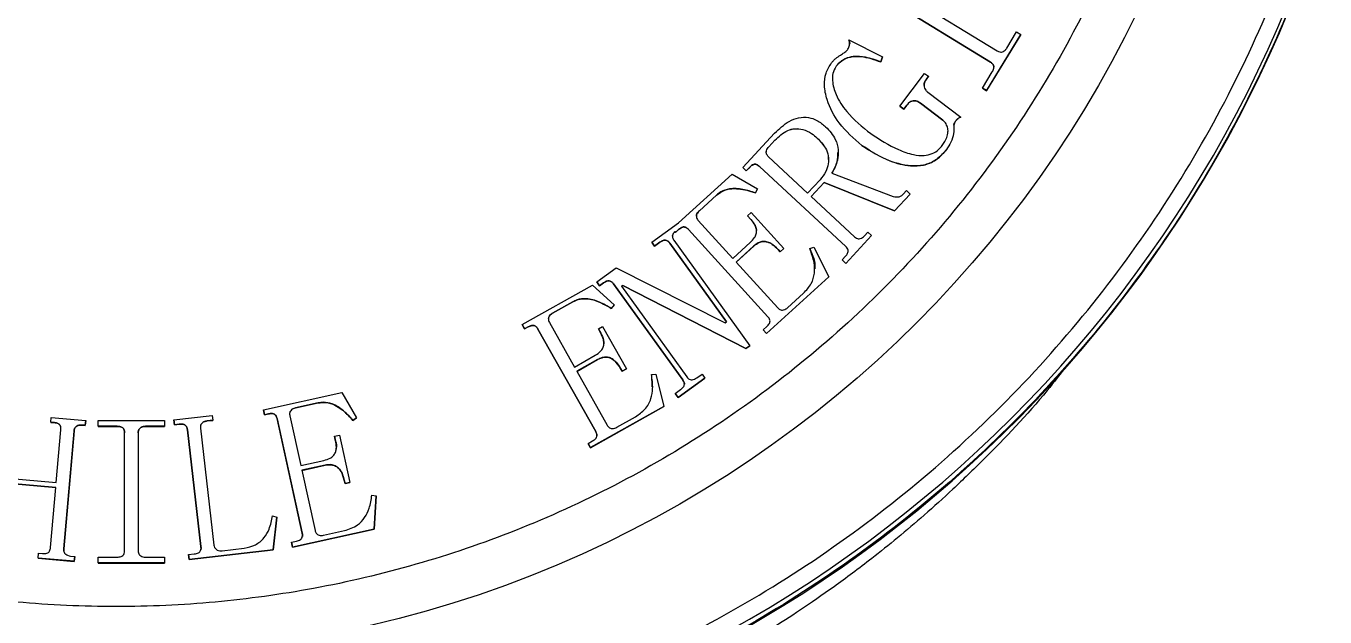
# Model space of a CAD drawing. Header units: millimetres. Extents: x 5659 to 7608, y 3628 to 5007.
# Drawn here: x 7033.7 to 7115.7, y 4699.2 to 4736.5 of the extents above; entities that cross this region are included whole.
import ezdxf

# ---------------------------------------------------------------- set-up
doc = ezdxf.new("R2010")
doc.units = ezdxf.units.MM

msp = doc.modelspace()

# ---------------------------------------------------------------- linework, layer by layer
at = {"color": 7, "linetype": 'Continuous', "lineweight": 25}
for p, q in [((7088.671, 4738.766), (7095.007, 4734.9)), ((7094.574, 4734.191), (7088.238, 4738.057)), ((7088.238, 4738.055), (7094.574, 4734.189)), ((7096.492, 4735.938), (7094.329, 4732.394)), ((7094.329, 4732.391), (7096.492, 4735.936)), ((7095.604, 4735.081), (7096.226, 4736.1)), ((7096.226, 4736.1), (7096.492, 4735.938)), ((7096.492, 4735.938), (7096.492, 4735.936)), ((7085.639, 4735.603), (7087.755, 4734.524)), ((7087.755, 4734.524), (7087.649, 4734.214)), ((7087.649, 4734.212), (7087.755, 4734.522)), ((7087.649, 4734.214), (7087.649, 4734.212)), ((7087.755, 4734.522), (7087.755, 4734.524)), ((7094.574, 4734.191), (7094.574, 4734.189)), ((7084.834, 4733.934), (7084.834, 4733.932)), ((7088.853, 4731.417), (7090.419, 4733.487)), ((7090.419, 4733.487), (7090.667, 4733.299)), ((7090.667, 4733.299), (7090.511, 4733.091)), ((7090.511, 4733.089), (7090.667, 4733.297)), ((7090.667, 4733.299), (7090.667, 4733.297)), ((7094.063, 4732.555), (7094.685, 4733.574)), ((7084.093, 4732.804), (7084.093, 4732.802)), ((7090.511, 4733.091), (7090.511, 4733.089)), ((7094.329, 4732.394), (7094.063, 4732.555)), ((7094.063, 4732.555), (7094.063, 4732.553)), ((7094.063, 4732.553), (7094.329, 4732.391)), ((7094.329, 4732.394), (7094.329, 4732.391)), ((7091.571, 4730.532), (7090.162, 4731.598)), ((7090.162, 4731.598), (7090.162, 4731.596)), ((7090.162, 4731.596), (7091.571, 4730.53)), ((7090.623, 4732.291), (7092.694, 4730.725)), ((7089.101, 4731.228), (7088.853, 4731.417)), ((7088.853, 4731.417), (7088.853, 4731.415)), ((7088.853, 4731.415), (7089.101, 4731.226)), ((7089.29, 4731.476), (7089.101, 4731.228)), ((7089.101, 4731.226), (7089.29, 4731.474)), ((7089.101, 4731.228), (7089.101, 4731.226)), ((7089.29, 4731.476), (7089.29, 4731.474)), ((7091.571, 4730.532), (7091.571, 4730.53)), ((7078.932, 4727.534), (7080.947, 4729.703)), ((7080.573, 4728.846), (7080.963, 4729.264)), ((7080.573, 4728.844), (7080.963, 4729.262)), ((7080.963, 4729.264), (7080.963, 4729.262)), ((7083.64, 4729.399), (7083.64, 4729.396)), ((7092.248, 4729.678), (7092.248, 4729.68)), ((7080.573, 4728.846), (7080.573, 4728.844)), ((7084.958, 4728.48), (7084.958, 4728.483)), ((7079.159, 4727.324), (7078.932, 4727.534)), ((7078.932, 4727.532), (7078.932, 4727.534)), ((7078.932, 4727.532), (7079.159, 4727.322)), ((7079.371, 4727.553), (7079.159, 4727.324)), ((7079.159, 4727.322), (7079.371, 4727.551)), ((7079.371, 4727.553), (7079.371, 4727.551)), ((7085.434, 4722.556), (7079.994, 4727.611)), ((7079.994, 4727.611), (7079.994, 4727.609)), ((7079.994, 4727.609), (7085.434, 4722.554)), ((7083.031, 4725.922), (7080.558, 4728.22)), ((7074.886, 4724.047), (7078.255, 4727.111)), ((7078.255, 4727.111), (7079.871, 4726.187)), ((7079.159, 4727.324), (7079.159, 4727.322)), ((7083.812, 4726.759), (7083.031, 4725.922)), ((7084.567, 4727.191), (7088.441, 4725.715)), ((7077.27, 4725.794), (7076.192, 4724.811)), ((7076.192, 4724.809), (7077.27, 4725.792)), ((7077.27, 4725.794), (7077.27, 4725.792)), ((7079.871, 4726.187), (7079.748, 4725.934)), ((7079.748, 4725.932), (7079.871, 4726.185)), ((7079.748, 4725.934), (7079.748, 4725.932)), ((7079.871, 4726.187), (7079.871, 4726.185)), ((7084.074, 4726.586), (7083.259, 4725.71)), ((7083.26, 4725.709), (7084.074, 4726.584)), ((7088.512, 4724.798), (7084.074, 4726.586)), ((7084.074, 4726.586), (7084.074, 4726.584)), ((7084.074, 4726.584), (7088.512, 4724.796)), ((7089.502, 4725.864), (7088.512, 4724.798)), ((7088.512, 4724.796), (7089.502, 4725.862)), ((7089.061, 4725.85), (7089.273, 4726.078)), ((7089.273, 4726.078), (7089.502, 4725.864)), ((7089.502, 4725.864), (7089.502, 4725.862)), ((7083.259, 4725.71), (7085.998, 4723.165)), ((7076.126, 4724.189), (7078.299, 4721.8)), ((7076.192, 4724.811), (7076.192, 4724.809)), ((7079.237, 4724.484), (7079.468, 4724.694)), ((7079.447, 4724.253), (7079.237, 4724.484)), ((7079.237, 4724.484), (7079.237, 4724.482)), ((7079.237, 4724.482), (7079.447, 4724.251)), ((7079.447, 4724.253), (7079.447, 4724.251)), ((7079.468, 4724.694), (7081.537, 4722.421)), ((7088.512, 4724.798), (7088.512, 4724.796)), ((7073.185, 4722.835), (7074.88, 4724.056)), ((7074.689, 4723.446), (7074.646, 4723.493)), ((7074.646, 4723.491), (7074.646, 4723.493)), ((7074.646, 4723.491), (7074.689, 4723.443)), ((7074.882, 4723.621), (7074.689, 4723.446)), ((7074.689, 4723.443), (7074.882, 4723.619)), ((7074.689, 4723.446), (7074.689, 4723.443)), ((7074.88, 4724.056), (7074.886, 4724.047)), ((7074.882, 4723.621), (7074.882, 4723.619)), ((7080.522, 4718.117), (7075.51, 4723.627)), ((7075.51, 4723.627), (7075.51, 4723.625)), ((7075.51, 4723.625), (7080.522, 4718.115)), ((7086.622, 4723.225), (7086.834, 4723.454)), ((7086.834, 4723.454), (7087.063, 4723.24)), ((7073.368, 4722.581), (7073.185, 4722.835)), ((7073.185, 4722.835), (7073.185, 4722.833)), ((7073.185, 4722.833), (7073.368, 4722.579)), ((7073.707, 4722.824), (7073.368, 4722.581)), ((7073.368, 4722.579), (7073.707, 4722.821)), ((7073.368, 4722.581), (7073.368, 4722.579)), ((7073.707, 4722.824), (7073.707, 4722.821)), ((7077.91, 4717.802), (7074.333, 4722.76)), ((7074.333, 4722.76), (7074.333, 4722.758)), ((7074.333, 4722.758), (7077.909, 4717.801)), ((7074.587, 4722.943), (7079.387, 4716.289)), ((7078.299, 4721.8), (7079.416, 4722.816)), ((7079.626, 4722.585), (7078.509, 4721.569)), ((7078.51, 4721.568), (7079.626, 4722.582)), ((7079.626, 4722.585), (7079.626, 4722.582)), ((7083.159, 4722.419), (7083.421, 4722.517)), ((7083.421, 4722.517), (7084.365, 4720.629)), ((7085.434, 4722.556), (7085.434, 4722.554)), ((7087.063, 4723.24), (7085.438, 4721.489)), ((7085.438, 4721.487), (7087.063, 4723.238)), ((7087.063, 4723.24), (7087.063, 4723.238)), ((7081.306, 4722.211), (7081.166, 4722.365)), ((7081.166, 4722.365), (7081.166, 4722.363)), ((7081.166, 4722.363), (7081.306, 4722.209)), ((7081.537, 4722.421), (7081.306, 4722.211)), ((7081.306, 4722.209), (7081.537, 4722.419)), ((7081.306, 4722.211), (7081.306, 4722.209)), ((7081.537, 4722.421), (7081.537, 4722.419)), ((7085.208, 4721.703), (7085.42, 4721.932)), ((7085.438, 4721.489), (7085.208, 4721.703)), ((7085.208, 4721.703), (7085.208, 4721.701)), ((7085.208, 4721.701), (7085.438, 4721.487)), ((7069.709, 4720.327), (7070.938, 4721.215)), ((7070.938, 4721.215), (7077.825, 4717.742)), ((7078.509, 4721.569), (7081.139, 4718.68)), ((7085.438, 4721.489), (7085.438, 4721.487)), ((7065.007, 4717.618), (7069.443, 4720.118)), ((7069.443, 4720.118), (7070.811, 4718.86)), ((7069.892, 4720.073), (7069.709, 4720.327)), ((7069.709, 4720.327), (7069.709, 4720.325)), ((7069.709, 4720.325), (7069.892, 4720.071)), ((7070.147, 4720.258), (7069.892, 4720.073)), ((7069.892, 4720.071), (7070.147, 4720.256)), ((7069.892, 4720.073), (7069.892, 4720.071)), ((7070.147, 4720.258), (7070.147, 4720.256)), ((7075.144, 4714.132), (7070.773, 4720.192)), ((7070.773, 4720.192), (7070.773, 4720.19)), ((7070.773, 4720.19), (7075.144, 4714.13)), ((7071.356, 4720.098), (7071.272, 4720.038)), ((7071.272, 4720.038), (7075.398, 4714.317)), ((7071.273, 4720.037), (7071.356, 4720.096)), ((7079.133, 4716.106), (7071.356, 4720.098)), ((7071.356, 4720.098), (7071.356, 4720.096)), ((7071.356, 4720.096), (7079.133, 4716.104)), ((7084.365, 4720.629), (7080.435, 4717.052)), ((7080.435, 4717.05), (7084.365, 4720.627)), ((7084.365, 4720.629), (7084.365, 4720.627)), ((7081.767, 4718.686), (7082.768, 4719.599)), ((7068.195, 4719.055), (7066.927, 4718.342)), ((7066.927, 4718.34), (7068.195, 4719.053)), ((7068.195, 4719.055), (7068.195, 4719.053)), ((7070.811, 4718.86), (7070.634, 4718.641)), ((7070.634, 4718.639), (7070.811, 4718.858)), ((7070.634, 4718.641), (7070.634, 4718.639)), ((7070.811, 4718.86), (7070.811, 4718.858)), ((7065.161, 4717.346), (7065.007, 4717.618)), ((7065.007, 4717.618), (7065.007, 4717.616)), ((7065.007, 4717.616), (7065.161, 4717.344)), ((7066.723, 4717.749), (7068.305, 4714.942)), ((7066.927, 4718.342), (7066.927, 4718.34)), ((7077.825, 4717.742), (7077.91, 4717.802)), ((7080.522, 4718.117), (7080.522, 4718.115)), ((7065.388, 4717.473), (7065.161, 4717.346)), ((7065.161, 4717.344), (7065.388, 4717.471)), ((7065.161, 4717.346), (7065.161, 4717.344)), ((7065.388, 4717.473), (7065.388, 4717.471)), ((7069.647, 4710.866), (7065.999, 4717.341)), ((7065.999, 4717.338), (7065.999, 4717.341)), ((7065.999, 4717.338), (7069.647, 4710.864)), ((7069.815, 4717.344), (7070.087, 4717.497)), ((7069.967, 4717.073), (7069.815, 4717.344)), ((7069.815, 4717.344), (7069.815, 4717.342)), ((7069.815, 4717.342), (7069.967, 4717.071)), ((7069.967, 4717.073), (7069.967, 4717.071)), ((7070.087, 4717.497), (7071.591, 4714.825)), ((7080.225, 4717.283), (7080.457, 4717.495)), ((7080.435, 4717.052), (7080.225, 4717.283)), ((7080.225, 4717.283), (7080.225, 4717.281)), ((7080.225, 4717.281), (7080.435, 4717.05)), ((7080.435, 4717.052), (7080.435, 4717.05)), ((7079.387, 4716.289), (7079.133, 4716.106)), ((7079.133, 4716.104), (7079.387, 4716.287)), ((7079.133, 4716.106), (7079.133, 4716.104)), ((7079.387, 4716.289), (7079.387, 4716.287)), ((7068.305, 4714.942), (7069.618, 4715.682)), ((7069.771, 4715.41), (7068.457, 4714.671)), ((7068.458, 4714.669), (7069.771, 4715.408)), ((7069.771, 4715.41), (7069.771, 4715.408)), ((7068.457, 4714.671), (7070.372, 4711.274)), ((7071.319, 4714.673), (7071.217, 4714.854)), ((7071.217, 4714.854), (7071.217, 4714.851)), ((7071.217, 4714.851), (7071.319, 4714.67)), ((7071.591, 4714.825), (7071.319, 4714.673)), ((7071.319, 4714.67), (7071.591, 4714.823)), ((7071.319, 4714.673), (7071.319, 4714.67)), ((7071.591, 4714.825), (7071.591, 4714.823)), ((7073.169, 4714.463), (7073.444, 4714.499)), ((7073.169, 4714.46), (7073.187, 4713.701)), ((7073.444, 4714.499), (7073.943, 4712.453)), ((7076.024, 4714.251), (7076.363, 4714.496)), ((7076.363, 4714.496), (7076.548, 4714.242)), ((7074.668, 4713.275), (7075.007, 4713.519)), ((7076.548, 4714.242), (7074.853, 4713.02)), ((7074.853, 4713.018), (7076.548, 4714.24)), ((7075.144, 4714.132), (7075.144, 4714.13)), ((7076.548, 4714.242), (7076.548, 4714.24)), ((7048.66, 4712.234), (7053.617, 4713.324)), ((7052.116, 4712.675), (7050.7, 4712.363)), ((7050.7, 4712.361), (7052.116, 4712.673)), ((7052.116, 4712.675), (7052.116, 4712.673)), ((7053.617, 4713.324), (7054.549, 4711.725)), ((7074.853, 4713.02), (7074.668, 4713.275)), ((7074.668, 4713.275), (7074.668, 4713.272)), ((7074.668, 4713.272), (7074.853, 4713.018)), ((7074.853, 4713.02), (7074.853, 4713.018)), ((7043.01, 4711.605), (7045.431, 4711.885)), ((7045.431, 4711.885), (7045.468, 4711.577)), ((7048.727, 4711.929), (7048.66, 4712.234)), ((7048.66, 4712.234), (7048.66, 4712.231)), ((7048.66, 4712.231), (7048.727, 4711.927)), ((7048.98, 4711.985), (7048.727, 4711.929)), ((7048.727, 4711.927), (7048.98, 4711.983)), ((7048.727, 4711.929), (7048.727, 4711.927)), ((7048.98, 4711.985), (7048.98, 4711.983)), ((7050.334, 4711.858), (7051.024, 4708.724)), ((7050.7, 4712.363), (7050.7, 4712.361)), ((7073.943, 4712.453), (7069.326, 4709.851)), ((7069.326, 4709.849), (7073.943, 4712.451)), ((7073.943, 4712.453), (7073.943, 4712.451)), ((7035.234, 4711.45), (7035.261, 4711.762)), ((7035.442, 4711.433), (7035.234, 4711.45)), ((7035.234, 4711.45), (7035.234, 4711.448)), ((7035.234, 4711.448), (7035.442, 4711.431)), ((7035.261, 4711.762), (7037.446, 4711.572)), ((7035.442, 4711.433), (7035.442, 4711.431)), ((7037.419, 4711.26), (7037.211, 4711.277)), ((7037.211, 4711.277), (7037.211, 4711.275)), ((7037.211, 4711.275), (7037.419, 4711.258)), ((7037.446, 4711.572), (7037.419, 4711.26)), ((7037.419, 4711.258), (7037.446, 4711.57)), ((7037.419, 4711.258), (7037.419, 4711.26)), ((7037.446, 4711.572), (7037.446, 4711.57)), ((7038.229, 4711.197), (7038.229, 4711.567)), ((7038.229, 4711.567), (7042.421, 4711.567)), ((7039.425, 4711.197), (7038.229, 4711.197)), ((7038.229, 4711.197), (7038.229, 4711.195)), ((7038.229, 4711.195), (7039.425, 4711.195)), ((7039.425, 4711.197), (7039.425, 4711.195)), ((7042.421, 4711.197), (7041.225, 4711.197)), ((7041.225, 4711.197), (7041.225, 4711.195)), ((7041.225, 4711.195), (7042.421, 4711.195)), ((7042.421, 4711.567), (7042.421, 4711.197)), ((7042.421, 4711.197), (7042.421, 4711.195)), ((7043.046, 4711.297), (7043.01, 4711.605)), ((7043.01, 4711.605), (7043.01, 4711.603)), ((7043.01, 4711.603), (7043.046, 4711.295)), ((7043.354, 4711.332), (7043.046, 4711.297)), ((7043.046, 4711.295), (7043.354, 4711.33)), ((7043.046, 4711.297), (7043.046, 4711.295)), ((7043.354, 4711.332), (7043.354, 4711.33)), ((7044.691, 4711.07), (7045.543, 4703.702)), ((7045.468, 4711.577), (7045.107, 4711.536)), ((7045.107, 4711.534), (7045.468, 4711.574)), ((7045.107, 4711.534), (7045.107, 4711.536)), ((7045.468, 4711.577), (7045.468, 4711.574)), ((7051.114, 4704.451), (7049.525, 4711.681)), ((7049.525, 4711.679), (7049.525, 4711.681)), ((7049.525, 4711.679), (7051.114, 4704.449)), ((7054.549, 4711.725), (7054.32, 4711.569)), ((7054.32, 4711.567), (7054.549, 4711.723)), ((7054.32, 4711.569), (7054.32, 4711.567)), ((7054.549, 4711.725), (7054.549, 4711.723)), ((7070.984, 4711.143), (7072.161, 4711.806)), ((7035.583, 4707.646), (7035.874, 4710.975)), ((7036.706, 4710.903), (7036.057, 4703.466)), ((7036.057, 4703.463), (7036.706, 4710.901)), ((7036.706, 4710.903), (7036.706, 4710.901)), ((7039.894, 4703.353), (7039.894, 4710.781)), ((7040.757, 4710.781), (7040.757, 4703.353)), ((7044.718, 4703.605), (7043.867, 4710.974)), ((7043.867, 4710.974), (7043.867, 4710.971)), ((7043.867, 4710.971), (7044.718, 4703.603)), ((7053.162, 4710.571), (7053.464, 4710.639)), ((7053.227, 4710.269), (7053.162, 4710.571)), ((7053.162, 4710.571), (7053.162, 4710.569)), ((7053.162, 4710.569), (7053.227, 4710.267)), ((7053.227, 4710.269), (7053.227, 4710.267)), ((7053.464, 4710.639), (7054.119, 4707.657)), ((7069.173, 4710.122), (7069.445, 4710.275)), ((7069.647, 4710.866), (7069.647, 4710.864)), ((7069.326, 4709.851), (7069.173, 4710.122)), ((7069.173, 4710.122), (7069.173, 4710.12)), ((7069.173, 4710.12), (7069.326, 4709.849)), ((7069.326, 4709.851), (7069.326, 4709.849)), ((7051.024, 4708.724), (7052.49, 4709.047)), ((7052.555, 4708.743), (7051.089, 4708.419)), ((7051.09, 4708.417), (7052.555, 4708.741)), ((7052.555, 4708.743), (7052.555, 4708.741)), ((7032.514, 4707.916), (7035.583, 4707.646)), ((7051.089, 4708.419), (7051.923, 4704.628)), ((7053.817, 4707.589), (7053.773, 4707.791)), ((7053.773, 4707.791), (7053.773, 4707.789)), ((7053.773, 4707.789), (7053.817, 4707.587)), ((7035.556, 4707.334), (7032.487, 4707.603)), ((7032.487, 4707.601), (7035.556, 4707.332)), ((7035.225, 4703.537), (7035.556, 4707.334)), ((7054.119, 4707.657), (7053.817, 4707.589)), ((7053.817, 4707.587), (7054.119, 4707.654)), ((7053.817, 4707.589), (7053.817, 4707.587)), ((7054.119, 4707.657), (7054.119, 4707.654)), ((7055.516, 4706.849), (7055.791, 4706.805)), ((7055.791, 4706.805), (7055.668, 4704.709)), ((7055.668, 4704.707), (7055.791, 4706.803)), ((7055.791, 4706.805), (7055.791, 4706.803)), ((7049.247, 4705.539), (7049.517, 4705.464)), ((7049.517, 4705.464), (7049.286, 4703.403)), ((7049.286, 4703.401), (7049.517, 4705.462)), ((7049.517, 4705.464), (7049.517, 4705.462)), ((7055.668, 4704.709), (7050.511, 4703.575)), ((7050.511, 4703.572), (7055.668, 4704.707)), ((7051.114, 4704.451), (7051.114, 4704.449)), ((7052.467, 4704.324), (7053.78, 4704.613)), ((7055.668, 4704.709), (7055.668, 4704.707)), ((7050.444, 4703.879), (7050.746, 4703.946)), ((7050.511, 4703.575), (7050.444, 4703.879)), ((7050.444, 4703.879), (7050.444, 4703.877)), ((7050.444, 4703.877), (7050.511, 4703.572)), ((7034.431, 4702.872), (7034.46, 4703.184)), ((7036.719, 4702.672), (7034.431, 4702.872)), ((7034.431, 4702.872), (7034.431, 4702.87)), ((7034.431, 4702.87), (7036.719, 4702.67)), ((7034.46, 4703.184), (7034.72, 4703.163)), ((7036.057, 4703.466), (7036.057, 4703.463)), ((7036.488, 4703.007), (7036.748, 4702.984)), ((7036.748, 4702.984), (7036.719, 4702.672)), ((7036.719, 4702.67), (7036.748, 4702.982)), ((7036.748, 4702.984), (7036.748, 4702.982)), ((7038.229, 4702.567), (7038.229, 4702.937)), ((7038.229, 4702.937), (7039.425, 4702.937)), ((7041.225, 4702.937), (7042.421, 4702.937)), ((7042.421, 4702.937), (7042.421, 4702.567)), ((7043.942, 4703.099), (7044.302, 4703.139)), ((7043.979, 4702.788), (7043.942, 4703.099)), ((7043.942, 4703.099), (7043.942, 4703.096)), ((7043.942, 4703.096), (7043.979, 4702.786)), ((7049.286, 4703.403), (7043.979, 4702.788)), ((7043.979, 4702.786), (7049.286, 4703.401)), ((7044.718, 4703.605), (7044.718, 4703.603)), ((7046.055, 4703.343), (7047.446, 4703.503)), ((7049.286, 4703.403), (7049.286, 4703.401)), ((7050.511, 4703.575), (7050.511, 4703.572)), ((7036.719, 4702.672), (7036.719, 4702.67)), ((7042.421, 4702.567), (7038.229, 4702.567)), ((7038.229, 4702.567), (7038.229, 4702.565)), ((7038.229, 4702.565), (7042.421, 4702.565)), ((7042.421, 4702.567), (7042.421, 4702.565)), ((7043.979, 4702.788), (7043.979, 4702.786))]:
    msp.add_line(p, q, dxfattribs=at)
msp.add_circle((7039.366, 4768.309), 71.5, dxfattribs=at)
for centre, start, end in [((7039.366, 4768.307), 280.30604, 349.69383), ((7039.444, 4767.935), 281.36448, 349.47139)]:
    msp.add_arc(centre, 80, start, end, dxfattribs=at)
for points, knots in [([(7107.866, 4768.316), (7107.811, 4766.227), (7107.701, 4762.048), (7106.792, 4755.71), (7105.306, 4749.357), (7103.132, 4742.992), (7100.301, 4736.768), (7096.787, 4730.746), (7092.633, 4725.054), (7087.889, 4719.792), (7082.628, 4715.049), (7076.936, 4710.895), (7070.914, 4707.381), (7064.69, 4704.55), (7058.325, 4702.378), (7051.972, 4700.883), (7045.633, 4700.006), (7039.366, 4699.721), (7033.099, 4700.006), (7026.76, 4700.883), (7020.408, 4702.378), (7014.042, 4704.55), (7007.819, 4707.381), (7001.796, 4710.895), (6996.104, 4715.049), (6990.843, 4719.792), (6986.099, 4725.054), (6981.945, 4730.746), (6978.431, 4736.768), (6975.601, 4742.991), (6973.427, 4749.357), (6971.941, 4755.709), (6971.031, 4762.048), (6970.921, 4766.226), (6970.866, 4768.316)], [0, 0, 0, 0, 0.029124, 0.058248, 0.08912, 0.119994, 0.151902, 0.184313, 0.217069, 0.25, 0.282931, 0.315687, 0.348098, 0.380006, 0.410878, 0.441752, 0.470875, 0.5, 0.529123, 0.558248, 0.58912, 0.619994, 0.651902, 0.684313, 0.717069, 0.75, 0.782931, 0.815687, 0.848098, 0.880006, 0.910878, 0.941752, 0.970875, 1, 1, 1, 1]), ([(7053.5, 4690.584), (7055.996, 4691.11), (7061.033, 4692.173), (7068.41, 4694.711), (7075.652, 4697.981), (7082.631, 4702.043), (7089.234, 4706.855), (7095.328, 4712.347), (7100.82, 4718.441), (7105.632, 4725.044), (7109.695, 4732.023), (7112.964, 4739.265), (7115.503, 4746.642), (7116.565, 4751.68), (7117.092, 4754.176)], [0, 0, 0, 0, 0.079959, 0.161371, 0.244142, 0.328893, 0.414217, 0.5, 0.585778, 0.671102, 0.755858, 0.838624, 0.920039, 1, 1, 1, 1]), ([(7085.108, 4734.639), (7085.146, 4734.664), (7085.222, 4734.713), (7085.373, 4734.813), (7085.475, 4734.902), (7085.543, 4734.961)], [0, 0, 0, 0, 0.251606, 0.503238, 1, 1, 1, 1]), ([(7085.543, 4734.961), (7085.589, 4735.041), (7085.678, 4735.197), (7085.689, 4735.431), (7085.652, 4735.559), (7085.639, 4735.603)], [0, 0, 0, 0, 0.406204, 0.795736, 1, 1, 1, 1]), ([(7085.639, 4735.601), (7085.67, 4735.51), (7085.701, 4735.419), (7085.678, 4735.331), (7085.678, 4735.331)], [0, 0, 0, 0, 0.998825, 1, 1, 1, 1]), ([(7095.007, 4734.9), (7095.058, 4734.873), (7095.143, 4734.827), (7095.282, 4734.826), (7095.397, 4734.865), (7095.512, 4734.949), (7095.57, 4735.032), (7095.604, 4735.081)], [0, 0, 0, 0, 0.239524, 0.40579, 0.571729, 0.750468, 1, 1, 1, 1]), ([(7086.454, 4728.934), (7085.943, 4729.377), (7085.01, 4730.186), (7084.285, 4731.577), (7084.052, 4732.673), (7084.14, 4733.504), (7084.41, 4733.939), (7084.543, 4734.154)], [0, 0, 0, 0, 0.329821, 0.602198, 0.751389, 0.876805, 1, 1, 1, 1]), ([(7084.543, 4734.154), (7084.583, 4734.202), (7084.663, 4734.299), (7084.849, 4734.467), (7085.004, 4734.57), (7085.108, 4734.639)], [0, 0, 0, 0, 0.2508442, 0.5020675, 1, 1, 1, 1]), ([(7087.649, 4734.214), (7087.334, 4734.325), (7086.774, 4734.523), (7085.995, 4734.593), (7085.395, 4734.437), (7085.038, 4734.186), (7084.881, 4733.992), (7084.834, 4733.934)], [0, 0, 0, 0, 0.327037, 0.582977, 0.754619, 0.926745, 1, 1, 1, 1]), ([(7084.834, 4733.932), (7084.947, 4734.059), (7085.19, 4734.332), (7085.75, 4734.56), (7086.612, 4734.571), (7087.235, 4734.355), (7087.649, 4734.212)], [0, 0, 0, 0, 0.165221, 0.356832, 0.573119, 1, 1, 1, 1]), ([(7094.685, 4733.574), (7094.729, 4733.652), (7094.79, 4733.762), (7094.797, 4733.924), (7094.755, 4734.024), (7094.683, 4734.119), (7094.613, 4734.165), (7094.574, 4734.191)], [0, 0, 0, 0, 0.364982, 0.510318, 0.655638, 0.805835, 1, 1, 1, 1]), ([(7094.574, 4734.189), (7094.622, 4734.156), (7094.703, 4734.102), (7094.769, 4733.992), (7094.796, 4733.917), (7094.792, 4733.878), (7094.791, 4733.871)], [0, 0, 0, 0, 0.43021, 0.71358, 0.945624, 1, 1, 1, 1]), ([(7084.834, 4733.934), (7084.751, 4733.784), (7084.594, 4733.503), (7084.585, 4732.868), (7084.817, 4732.015), (7085.61, 4730.813), (7086.48, 4730.113), (7087.019, 4729.679)], [0, 0, 0, 0, 0.097711, 0.183041, 0.35825, 0.602223, 1, 1, 1, 1]), ([(7090.511, 4733.091), (7090.469, 4733.027), (7090.397, 4732.915), (7090.371, 4732.723), (7090.402, 4732.558), (7090.489, 4732.406), (7090.576, 4732.331), (7090.623, 4732.291)], [0, 0, 0, 0, 0.249315, 0.435814, 0.622797, 0.797036, 1, 1, 1, 1]), ([(7090.387, 4732.709), (7090.385, 4732.729), (7090.375, 4732.804), (7090.414, 4732.941), (7090.478, 4733.038), (7090.511, 4733.089)], [0, 0, 0, 0, 0.151132, 0.552434, 1, 1, 1, 1]), ([(7090.162, 4731.598), (7090.09, 4731.647), (7089.973, 4731.728), (7089.776, 4731.77), (7089.615, 4731.746), (7089.439, 4731.654), (7089.348, 4731.546), (7089.29, 4731.476)], [0, 0, 0, 0, 0.257237, 0.420431, 0.584481, 0.733875, 1, 1, 1, 1]), ([(7089.29, 4731.474), (7089.344, 4731.54), (7089.435, 4731.648), (7089.61, 4731.743), (7089.773, 4731.767), (7089.969, 4731.728), (7090.087, 4731.647), (7090.162, 4731.596)], [0, 0, 0, 0, 0.251206, 0.415599, 0.580778, 0.730319, 1, 1, 1, 1]), ([(7080.947, 4729.703), (7081.235, 4729.98), (7081.677, 4730.405), (7082.452, 4730.712), (7083.073, 4730.736), (7083.674, 4730.524), (7083.991, 4730.26), (7084.166, 4730.115)], [0, 0, 0, 0, 0.321782, 0.493409, 0.666308, 0.816214, 1, 1, 1, 1]), ([(7092.694, 4730.725), (7092.665, 4730.71), (7092.609, 4730.68), (7092.503, 4730.622), (7092.436, 4730.553), (7092.396, 4730.504), (7092.391, 4730.498)], [0, 0, 0, 0, 0.25202, 0.504232, 0.940351, 1, 1, 1, 1]), ([(7092.391, 4730.496), (7092.412, 4730.521), (7092.467, 4730.589), (7092.574, 4730.662), (7092.658, 4730.705), (7092.694, 4730.723)], [0, 0, 0, 0, 0.252155, 0.688227, 1, 1, 1, 1]), ([(7080.963, 4729.264), (7081.213, 4729.501), (7081.582, 4729.852), (7082.24, 4730.021), (7082.771, 4729.96), (7083.25, 4729.733), (7083.522, 4729.5), (7083.64, 4729.399)], [0, 0, 0, 0, 0.331594, 0.48998, 0.648562, 0.847889, 1, 1, 1, 1]), ([(7080.963, 4729.262), (7081.213, 4729.499), (7081.582, 4729.85), (7082.24, 4730.018), (7082.771, 4729.958), (7083.25, 4729.731), (7083.522, 4729.497), (7083.64, 4729.396)], [0, 0, 0, 0, 0.331594, 0.48998, 0.648562, 0.847889, 1, 1, 1, 1]), ([(7084.166, 4730.115), (7084.401, 4729.864), (7084.791, 4729.447), (7084.985, 4728.669), (7084.947, 4727.916), (7084.705, 4727.454), (7084.567, 4727.191)], [0, 0, 0, 0, 0.313505, 0.520952, 0.727154, 1, 1, 1, 1]), ([(7091.532, 4728.934), (7091.642, 4729.096), (7091.819, 4729.358), (7091.91, 4729.768), (7091.878, 4730.089), (7091.75, 4730.345), (7091.626, 4730.475), (7091.571, 4730.532)], [0, 0, 0, 0, 0.329126, 0.528564, 0.696809, 0.865433, 1, 1, 1, 1]), ([(7092.264, 4730.072), (7092.265, 4729.945), (7092.266, 4729.624), (7092.108, 4729.134), (7091.895, 4728.823), (7091.792, 4728.674)], [0, 0, 0, 0, 0.251694, 0.638954, 1, 1, 1, 1]), ([(7092.391, 4730.498), (7092.358, 4730.45), (7092.299, 4730.365), (7092.249, 4730.216), (7092.259, 4730.121), (7092.264, 4730.072)], [0, 0, 0, 0, 0.379574, 0.681533, 1, 1, 1, 1]), ([(7092.266, 4730.208), (7092.265, 4730.223), (7092.263, 4730.301), (7092.324, 4730.397), (7092.375, 4730.472), (7092.391, 4730.496)], [0, 0, 0, 0, 0.136759, 0.726608, 1, 1, 1, 1]), ([(7083.64, 4729.399), (7083.831, 4729.2), (7084.142, 4728.877), (7084.365, 4728.286), (7084.353, 4727.766), (7084.188, 4727.227), (7083.947, 4726.927), (7083.812, 4726.759)], [0, 0, 0, 0, 0.272894, 0.445011, 0.618101, 0.78577, 1, 1, 1, 1]), ([(7083.64, 4729.396), (7083.827, 4729.198), (7084.132, 4728.875), (7084.348, 4728.375), (7084.335, 4728.125), (7084.33, 4728.047)], [0, 0, 0, 0, 0.522164, 0.851498, 1, 1, 1, 1]), ([(7087.019, 4729.679), (7087.584, 4729.312), (7088.429, 4728.763), (7089.599, 4728.354), (7090.335, 4728.261), (7090.902, 4728.389), (7091.287, 4728.638), (7091.464, 4728.852), (7091.532, 4728.934)], [0, 0, 0, 0, 0.399545, 0.597137, 0.733747, 0.835099, 0.936852, 1, 1, 1, 1]), ([(7080.558, 4728.22), (7080.513, 4728.268), (7080.443, 4728.344), (7080.41, 4728.482), (7080.427, 4728.615), (7080.482, 4728.741), (7080.547, 4728.816), (7080.573, 4728.846)], [0, 0, 0, 0, 0.273037, 0.428356, 0.583344, 0.832242, 1, 1, 1, 1]), ([(7080.42, 4728.506), (7080.421, 4728.534), (7080.427, 4728.621), (7080.483, 4728.739), (7080.548, 4728.814), (7080.573, 4728.844)], [0, 0, 0, 0, 0.219969, 0.685936, 1, 1, 1, 1]), ([(7084.567, 4727.189), (7084.698, 4727.419), (7084.929, 4727.823), (7084.933, 4728.284), (7084.935, 4728.482)], [0, 0, 0, 0, 0.571609, 1, 1, 1, 1]), ([(7091.792, 4728.674), (7091.565, 4728.42), (7091.165, 4727.974), (7090.355, 4727.65), (7089.282, 4727.615), (7087.905, 4727.995), (7086.946, 4728.615), (7086.454, 4728.934)], [0, 0, 0, 0, 0.169563, 0.297883, 0.425995, 0.705761, 1, 1, 1, 1]), ([(7086.454, 4728.931), (7087.025, 4728.569), (7087.977, 4727.964), (7089.352, 4727.621), (7090.368, 4727.64), (7091.13, 4727.972), (7091.562, 4728.385), (7091.756, 4728.627), (7091.792, 4728.671)], [0, 0, 0, 0, 0.338672, 0.564061, 0.703233, 0.843334, 0.971256, 1, 1, 1, 1]), ([(7079.994, 4727.611), (7079.936, 4727.657), (7079.852, 4727.725), (7079.711, 4727.752), (7079.597, 4727.733), (7079.481, 4727.663), (7079.41, 4727.592), (7079.371, 4727.553)], [0, 0, 0, 0, 0.300741, 0.442976, 0.585498, 0.770192, 1, 1, 1, 1]), ([(7079.371, 4727.551), (7079.424, 4727.603), (7079.502, 4727.681), (7079.636, 4727.742), (7079.745, 4727.748), (7079.862, 4727.711), (7079.941, 4727.656), (7079.987, 4727.615), (7079.994, 4727.609)], [0, 0, 0, 0, 0.305437, 0.45492, 0.605394, 0.744594, 0.96103, 1, 1, 1, 1]), ([(7079.748, 4725.934), (7079.482, 4726.02), (7078.947, 4726.191), (7078.179, 4726.242), (7077.6, 4726.06), (7077.359, 4725.865), (7077.27, 4725.794)], [0, 0, 0, 0, 0.321306, 0.64529, 0.869658, 1, 1, 1, 1]), ([(7077.27, 4725.792), (7077.443, 4725.916), (7077.779, 4726.158), (7078.56, 4726.247), (7079.212, 4726.114), (7079.648, 4725.966), (7079.748, 4725.932)], [0, 0, 0, 0, 0.241053, 0.469408, 0.878608, 1, 1, 1, 1]), ([(7088.441, 4725.715), (7088.501, 4725.701), (7088.623, 4725.671), (7088.81, 4725.682), (7088.96, 4725.753), (7089.032, 4725.822), (7089.061, 4725.85)], [0, 0, 0, 0, 0.2772639, 0.5575672, 0.817889, 1, 1, 1, 1]), ([(7076.192, 4724.811), (7076.134, 4724.749), (7076.049, 4724.657), (7076.002, 4724.497), (7076.012, 4724.37), (7076.061, 4724.266), (7076.108, 4724.211), (7076.126, 4724.189)], [0, 0, 0, 0, 0.3537275, 0.5222219, 0.6919708, 0.881159, 1, 1, 1, 1]), ([(7076.012, 4724.47), (7076.013, 4724.495), (7076.016, 4724.569), (7076.078, 4724.691), (7076.152, 4724.768), (7076.192, 4724.809)], [0, 0, 0, 0, 0.1849681, 0.5659656, 1, 1, 1, 1]), ([(7079.416, 4722.816), (7079.51, 4722.91), (7079.664, 4723.065), (7079.795, 4723.345), (7079.809, 4723.622), (7079.702, 4723.946), (7079.542, 4724.138), (7079.447, 4724.253)], [0, 0, 0, 0, 0.23981, 0.394148, 0.549699, 0.732406, 1, 1, 1, 1]), ([(7079.447, 4724.251), (7079.545, 4724.13), (7079.698, 4723.94), (7079.799, 4723.67), (7079.792, 4723.547), (7079.79, 4723.513)], [0, 0, 0, 0, 0.557801, 0.879214, 1, 1, 1, 1]), ([(7074.646, 4723.493), (7074.611, 4723.454), (7074.546, 4723.381), (7074.496, 4723.252), (7074.498, 4723.13), (7074.532, 4723.027), (7074.57, 4722.969), (7074.587, 4722.943)], [0, 0, 0, 0, 0.256868, 0.47724, 0.662008, 0.845558, 1, 1, 1, 1]), ([(7074.502, 4723.197), (7074.501, 4723.207), (7074.497, 4723.254), (7074.537, 4723.351), (7074.591, 4723.439), (7074.638, 4723.483), (7074.646, 4723.491)], [0, 0, 0, 0, 0.085598, 0.422547, 0.898222, 1, 1, 1, 1]), ([(7075.51, 4723.627), (7075.465, 4723.67), (7075.396, 4723.738), (7075.276, 4723.785), (7075.172, 4723.793), (7075.031, 4723.745), (7074.942, 4723.671), (7074.882, 4723.621)], [0, 0, 0, 0, 0.2536824, 0.4001164, 0.52343, 0.6771969, 1, 1, 1, 1]), ([(7074.882, 4723.619), (7074.947, 4723.673), (7075.041, 4723.751), (7075.195, 4723.794), (7075.31, 4723.774), (7075.419, 4723.716), (7075.479, 4723.655), (7075.51, 4723.625)], [0, 0, 0, 0, 0.349488, 0.497197, 0.646363, 0.820612, 1, 1, 1, 1]), ([(7074.333, 4722.76), (7074.296, 4722.806), (7074.236, 4722.882), (7074.116, 4722.946), (7074.006, 4722.963), (7073.862, 4722.927), (7073.771, 4722.866), (7073.707, 4722.824)], [0, 0, 0, 0, 0.239941, 0.39539, 0.551967, 0.684504, 1, 1, 1, 1]), ([(7073.707, 4722.821), (7073.786, 4722.875), (7073.895, 4722.949), (7074.063, 4722.958), (7074.166, 4722.921), (7074.259, 4722.853), (7074.307, 4722.791), (7074.333, 4722.758)], [0, 0, 0, 0, 0.384112, 0.530799, 0.677235, 0.828461, 1, 1, 1, 1]), ([(7081.166, 4722.365), (7081.022, 4722.507), (7080.808, 4722.717), (7080.439, 4722.87), (7080.156, 4722.884), (7079.871, 4722.784), (7079.716, 4722.658), (7079.626, 4722.585)], [0, 0, 0, 0, 0.337772, 0.500301, 0.664443, 0.804956, 1, 1, 1, 1]), ([(7079.626, 4722.582), (7079.735, 4722.67), (7079.911, 4722.81), (7080.217, 4722.886), (7080.51, 4722.849), (7080.848, 4722.682), (7081.049, 4722.48), (7081.166, 4722.363)], [0, 0, 0, 0, 0.232663, 0.375993, 0.519641, 0.722596, 1, 1, 1, 1]), ([(7085.42, 4721.932), (7085.472, 4721.992), (7085.547, 4722.08), (7085.596, 4722.226), (7085.585, 4722.34), (7085.532, 4722.457), (7085.468, 4722.521), (7085.434, 4722.556)], [0, 0, 0, 0, 0.327317, 0.476421, 0.626546, 0.796314, 1, 1, 1, 1]), ([(7085.998, 4723.165), (7086.036, 4723.133), (7086.105, 4723.077), (7086.229, 4723.038), (7086.362, 4723.05), (7086.502, 4723.111), (7086.582, 4723.187), (7086.622, 4723.225)], [0, 0, 0, 0, 0.208612, 0.37176, 0.536244, 0.765787, 1, 1, 1, 1]), ([(7082.768, 4719.599), (7082.95, 4719.794), (7083.285, 4720.155), (7083.495, 4720.855), (7083.467, 4721.624), (7083.273, 4722.127), (7083.159, 4722.419)], [0, 0, 0, 0, 0.257565, 0.476476, 0.695173, 1, 1, 1, 1]), ([(7083.159, 4722.417), (7083.35, 4722), (7083.541, 4721.582), (7083.475, 4721.152), (7083.475, 4721.151)], [0, 0, 0, 0, 0.996259, 1, 1, 1, 1]), ([(7070.773, 4720.192), (7070.736, 4720.238), (7070.676, 4720.314), (7070.561, 4720.376), (7070.459, 4720.395), (7070.325, 4720.368), (7070.224, 4720.311), (7070.157, 4720.265), (7070.147, 4720.258)], [0, 0, 0, 0, 0.239791, 0.395723, 0.528329, 0.660993, 0.950414, 1, 1, 1, 1]), ([(7070.147, 4720.256), (7070.226, 4720.308), (7070.335, 4720.38), (7070.503, 4720.39), (7070.605, 4720.353), (7070.699, 4720.286), (7070.747, 4720.223), (7070.773, 4720.19)], [0, 0, 0, 0, 0.383435, 0.529408, 0.675081, 0.826383, 1, 1, 1, 1]), ([(7068.195, 4719.053), (7068.349, 4719.123), (7068.691, 4719.277), (7069.39, 4719.246), (7070.049, 4718.992), (7070.473, 4718.736), (7070.634, 4718.639)], [0, 0, 0, 0, 0.193694, 0.42798, 0.782605, 1, 1, 1, 1]), ([(7070.634, 4718.641), (7070.388, 4718.786), (7069.894, 4719.078), (7069.145, 4719.294), (7068.55, 4719.231), (7068.287, 4719.101), (7068.195, 4719.055)], [0, 0, 0, 0, 0.329191, 0.661633, 0.881808, 1, 1, 1, 1]), ([(7081.139, 4718.68), (7081.181, 4718.639), (7081.251, 4718.57), (7081.385, 4718.531), (7081.522, 4718.538), (7081.654, 4718.593), (7081.733, 4718.658), (7081.767, 4718.686)], [0, 0, 0, 0, 0.244529, 0.408946, 0.573274, 0.814793, 1, 1, 1, 1]), ([(7066.927, 4718.342), (7066.867, 4718.303), (7066.769, 4718.238), (7066.685, 4718.106), (7066.653, 4717.989), (7066.666, 4717.866), (7066.703, 4717.79), (7066.723, 4717.749)], [0, 0, 0, 0, 0.300073, 0.489629, 0.647488, 0.805846, 1, 1, 1, 1]), ([(7066.664, 4718.001), (7066.664, 4718.007), (7066.664, 4718.051), (7066.703, 4718.133), (7066.785, 4718.249), (7066.875, 4718.306), (7066.927, 4718.34)], [0, 0, 0, 0, 0.045694, 0.295772, 0.583927, 1, 1, 1, 1]), ([(7080.457, 4717.495), (7080.519, 4717.556), (7080.608, 4717.644), (7080.661, 4717.799), (7080.65, 4717.916), (7080.601, 4718.025), (7080.548, 4718.087), (7080.522, 4718.117)], [0, 0, 0, 0, 0.358471, 0.509487, 0.66217, 0.836846, 1, 1, 1, 1]), ([(7065.999, 4717.341), (7065.968, 4717.39), (7065.918, 4717.471), (7065.808, 4717.546), (7065.698, 4717.578), (7065.55, 4717.556), (7065.452, 4717.506), (7065.388, 4717.473)], [0, 0, 0, 0, 0.23968, 0.390629, 0.542071, 0.705503, 1, 1, 1, 1]), ([(7065.388, 4717.471), (7065.471, 4717.513), (7065.585, 4717.572), (7065.749, 4717.567), (7065.847, 4717.522), (7065.934, 4717.444), (7065.976, 4717.375), (7065.999, 4717.338)], [0, 0, 0, 0, 0.377128, 0.521882, 0.666695, 0.8193, 1, 1, 1, 1]), ([(7069.618, 4715.682), (7069.737, 4715.757), (7069.927, 4715.878), (7070.112, 4716.132), (7070.18, 4716.394), (7070.14, 4716.725), (7070.032, 4716.943), (7069.967, 4717.073)], [0, 0, 0, 0, 0.253965, 0.40631, 0.559769, 0.73662, 1, 1, 1, 1]), ([(7069.967, 4717.071), (7070.04, 4716.932), (7070.148, 4716.723), (7070.156, 4716.491), (7070.159, 4716.414)], [0, 0, 0, 0, 0.668385, 1, 1, 1, 1]), ([(7071.217, 4714.854), (7071.095, 4715.042), (7070.922, 4715.31), (7070.584, 4715.522), (7070.321, 4715.585), (7070.041, 4715.546), (7069.863, 4715.457), (7069.771, 4715.41)], [0, 0, 0, 0, 0.375008, 0.532176, 0.663237, 0.825783, 1, 1, 1, 1]), ([(7069.771, 4715.408), (7069.897, 4715.469), (7070.099, 4715.566), (7070.413, 4715.574), (7070.69, 4715.469), (7070.982, 4715.231), (7071.133, 4714.988), (7071.217, 4714.851)], [0, 0, 0, 0, 0.234667, 0.375798, 0.517605, 0.729416, 1, 1, 1, 1]), ([(7072.161, 4711.806), (7072.374, 4711.949), (7072.802, 4712.237), (7073.163, 4712.9), (7073.284, 4713.665), (7073.211, 4714.172), (7073.169, 4714.463)], [0, 0, 0, 0, 0.248815, 0.500063, 0.713643, 1, 1, 1, 1]), ([(7075.398, 4714.317), (7075.431, 4714.277), (7075.49, 4714.206), (7075.61, 4714.144), (7075.742, 4714.13), (7075.887, 4714.166), (7075.976, 4714.222), (7076.024, 4714.251)], [0, 0, 0, 0, 0.215896, 0.385328, 0.555954, 0.7641, 1, 1, 1, 1]), ([(7099.423, 4715.067), (7099.007, 4714.527), (7097.364, 4712.395), (7094.874, 4709.808), (7092.246, 4707.248), (7090.43, 4705.608), (7088.713, 4704.149), (7086.782, 4702.603), (7084.668, 4701.027), (7082.531, 4699.556), (7080.702, 4698.384), (7079.862, 4697.877), (7079.442, 4697.624)], [0, 0, 0, 0, 0.062604, 0.247082, 0.331604, 0.410965, 0.484873, 0.5577, 0.669911, 0.780381, 0.890079, 1, 1, 1, 1]), ([(7075.007, 4713.519), (7075.066, 4713.565), (7075.154, 4713.633), (7075.233, 4713.759), (7075.253, 4713.866), (7075.231, 4713.99), (7075.183, 4714.074), (7075.148, 4714.125), (7075.144, 4714.132)], [0, 0, 0, 0, 0.305771, 0.455285, 0.605942, 0.744239, 0.965757, 1, 1, 1, 1]), ([(7075.144, 4714.13), (7075.175, 4714.079), (7075.225, 4713.999), (7075.253, 4713.898), (7075.245, 4713.858), (7075.244, 4713.854)], [0, 0, 0, 0, 0.5965526, 0.9553381, 1, 1, 1, 1]), ([(7054.32, 4711.569), (7054.13, 4711.776), (7053.75, 4712.193), (7053.111, 4712.616), (7052.524, 4712.741), (7052.226, 4712.693), (7052.116, 4712.675)], [0, 0, 0, 0, 0.324948, 0.652823, 0.870839, 1, 1, 1, 1]), ([(7052.116, 4712.673), (7052.284, 4712.694), (7052.65, 4712.74), (7053.307, 4712.512), (7053.862, 4712.078), (7054.194, 4711.707), (7054.32, 4711.567)], [0, 0, 0, 0, 0.194478, 0.422538, 0.782169, 1, 1, 1, 1]), ([(7048.98, 4711.983), (7049.069, 4711.999), (7049.194, 4712.022), (7049.351, 4711.972), (7049.44, 4711.893), (7049.497, 4711.79), (7049.516, 4711.713), (7049.525, 4711.679)], [0, 0, 0, 0, 0.369411, 0.518582, 0.668914, 0.853903, 1, 1, 1, 1]), ([(7049.525, 4711.681), (7049.509, 4711.738), (7049.484, 4711.83), (7049.403, 4711.935), (7049.305, 4711.995), (7049.158, 4712.019), (7049.049, 4711.998), (7048.98, 4711.985)], [0, 0, 0, 0, 0.243865, 0.391737, 0.541046, 0.710969, 1, 1, 1, 1]), ([(7050.7, 4712.363), (7050.622, 4712.339), (7050.504, 4712.303), (7050.384, 4712.188), (7050.327, 4712.076), (7050.315, 4711.961), (7050.328, 4711.89), (7050.334, 4711.858)], [0, 0, 0, 0, 0.339866, 0.516986, 0.694619, 0.862206, 1, 1, 1, 1]), ([(7050.336, 4712.062), (7050.342, 4712.086), (7050.359, 4712.149), (7050.435, 4712.241), (7050.553, 4712.32), (7050.652, 4712.347), (7050.7, 4712.361)], [0, 0, 0, 0, 0.153617, 0.387639, 0.698766, 1, 1, 1, 1]), ([(7035.874, 4710.975), (7035.876, 4711.033), (7035.88, 4711.129), (7035.834, 4711.25), (7035.771, 4711.331), (7035.656, 4711.398), (7035.542, 4711.422), (7035.459, 4711.431), (7035.442, 4711.433)], [0, 0, 0, 0, 0.237356, 0.392761, 0.524029, 0.65536, 0.93072, 1, 1, 1, 1]), ([(7035.442, 4711.431), (7035.534, 4711.419), (7035.663, 4711.403), (7035.795, 4711.306), (7035.844, 4711.229), (7035.855, 4711.178), (7035.859, 4711.162)], [0, 0, 0, 0, 0.508362, 0.70662, 0.904854, 1, 1, 1, 1]), ([(7037.211, 4711.277), (7037.141, 4711.279), (7037.025, 4711.283), (7036.882, 4711.223), (7036.79, 4711.146), (7036.727, 4711.038), (7036.714, 4710.952), (7036.706, 4710.903)], [0, 0, 0, 0, 0.290077, 0.48445, 0.638173, 0.79153, 1, 1, 1, 1]), ([(7036.706, 4710.901), (7036.715, 4710.954), (7036.73, 4711.045), (7036.802, 4711.158), (7036.911, 4711.237), (7037.053, 4711.282), (7037.16, 4711.277), (7037.211, 4711.275)], [0, 0, 0, 0, 0.224861, 0.386581, 0.549015, 0.787195, 1, 1, 1, 1]), ([(7039.894, 4710.781), (7039.891, 4710.842), (7039.886, 4710.939), (7039.827, 4711.06), (7039.748, 4711.134), (7039.612, 4711.191), (7039.502, 4711.195), (7039.425, 4711.197)], [0, 0, 0, 0, 0.250411, 0.398556, 0.54744, 0.686236, 1, 1, 1, 1]), ([(7039.425, 4711.195), (7039.5, 4711.192), (7039.61, 4711.189), (7039.748, 4711.133), (7039.827, 4711.057), (7039.881, 4710.946), (7039.892, 4710.85), (7039.893, 4710.788), (7039.894, 4710.779)], [0, 0, 0, 0, 0.3046765, 0.4550368, 0.6065485, 0.7453901, 0.9603697, 1, 1, 1, 1]), ([(7041.225, 4711.197), (7041.154, 4711.192), (7041.038, 4711.185), (7040.9, 4711.112), (7040.815, 4711.026), (7040.764, 4710.913), (7040.759, 4710.829), (7040.757, 4710.781)], [0, 0, 0, 0, 0.294404, 0.487725, 0.643608, 0.799347, 1, 1, 1, 1]), ([(7040.757, 4710.779), (7040.76, 4710.832), (7040.766, 4710.924), (7040.827, 4711.042), (7040.926, 4711.128), (7041.063, 4711.188), (7041.171, 4711.192), (7041.225, 4711.195)], [0, 0, 0, 0, 0.222894, 0.384836, 0.547319, 0.773072, 1, 1, 1, 1]), ([(7043.867, 4710.974), (7043.854, 4711.041), (7043.834, 4711.143), (7043.753, 4711.256), (7043.658, 4711.318), (7043.519, 4711.345), (7043.416, 4711.337), (7043.354, 4711.332)], [0, 0, 0, 0, 0.2826647, 0.4248628, 0.5676053, 0.7445144, 1, 1, 1, 1]), ([(7043.354, 4711.33), (7043.432, 4711.336), (7043.545, 4711.345), (7043.688, 4711.301), (7043.776, 4711.23), (7043.841, 4711.116), (7043.858, 4711.024), (7043.867, 4710.971)], [0, 0, 0, 0, 0.3210751, 0.4658967, 0.6115923, 0.7798131, 1, 1, 1, 1]), ([(7045.107, 4711.536), (7045.034, 4711.522), (7044.921, 4711.499), (7044.792, 4711.41), (7044.717, 4711.316), (7044.683, 4711.196), (7044.689, 4711.114), (7044.691, 4711.07)], [0, 0, 0, 0, 0.311431, 0.483158, 0.654996, 0.813001, 1, 1, 1, 1]), ([(7044.706, 4711.258), (7044.718, 4711.29), (7044.747, 4711.366), (7044.861, 4711.465), (7044.99, 4711.518), (7045.081, 4711.53), (7045.107, 4711.534)], [0, 0, 0, 0, 0.200139, 0.468383, 0.843354, 1, 1, 1, 1]), ([(7070.372, 4711.274), (7070.404, 4711.226), (7070.456, 4711.146), (7070.572, 4711.078), (7070.701, 4711.053), (7070.845, 4711.075), (7070.94, 4711.122), (7070.984, 4711.143)], [0, 0, 0, 0, 0.2422509, 0.3981104, 0.5540249, 0.7912917, 1, 1, 1, 1]), ([(7052.49, 4709.047), (7052.621, 4709.083), (7052.834, 4709.141), (7053.084, 4709.323), (7053.219, 4709.535), (7053.287, 4709.832), (7053.264, 4710.079), (7053.233, 4710.242), (7053.227, 4710.269)], [0, 0, 0, 0, 0.246726, 0.399887, 0.554031, 0.695763, 0.951068, 1, 1, 1, 1]), ([(7053.227, 4710.267), (7053.261, 4710.114), (7053.299, 4709.943), (7053.26, 4709.776), (7053.256, 4709.758)], [0, 0, 0, 0, 0.889779, 1, 1, 1, 1]), ([(7069.445, 4710.275), (7069.513, 4710.316), (7069.611, 4710.377), (7069.701, 4710.501), (7069.725, 4710.605), (7069.715, 4710.732), (7069.674, 4710.814), (7069.647, 4710.866)], [0, 0, 0, 0, 0.326648, 0.47491, 0.62431, 0.760261, 1, 1, 1, 1]), ([(7069.647, 4710.864), (7069.674, 4710.813), (7069.717, 4710.731), (7069.719, 4710.639), (7069.719, 4710.604)], [0, 0, 0, 0, 0.621405, 1, 1, 1, 1]), ([(7052.555, 4708.741), (7052.718, 4708.764), (7052.966, 4708.8), (7053.281, 4708.67), (7053.509, 4708.459), (7053.679, 4708.155), (7053.743, 4707.906), (7053.773, 4707.789)], [0, 0, 0, 0, 0.2732649, 0.4182085, 0.5628225, 0.7952579, 1, 1, 1, 1]), ([(7053.773, 4707.791), (7053.719, 4707.982), (7053.64, 4708.268), (7053.397, 4708.583), (7053.157, 4708.738), (7052.862, 4708.794), (7052.667, 4708.762), (7052.555, 4708.743)], [0, 0, 0, 0, 0.333895, 0.499037, 0.66578, 0.808284, 1, 1, 1, 1]), ([(7053.78, 4704.613), (7054.071, 4704.707), (7054.571, 4704.869), (7055.087, 4705.42), (7055.398, 4706.074), (7055.473, 4706.569), (7055.516, 4706.849)], [0, 0, 0, 0, 0.295552, 0.509146, 0.721996, 1, 1, 1, 1]), ([(7047.446, 4703.503), (7047.693, 4703.556), (7048.17, 4703.659), (7048.718, 4704.12), (7049.087, 4704.763), (7049.188, 4705.254), (7049.247, 4705.539)], [0, 0, 0, 0, 0.254501, 0.491089, 0.704746, 1, 1, 1, 1]), ([(7050.746, 4703.946), (7050.836, 4703.97), (7050.962, 4704.002), (7051.083, 4704.117), (7051.131, 4704.233), (7051.135, 4704.349), (7051.119, 4704.425), (7051.114, 4704.451)], [0, 0, 0, 0, 0.37884, 0.527566, 0.676229, 0.889817, 1, 1, 1, 1]), ([(7051.114, 4704.449), (7051.13, 4704.376), (7051.147, 4704.302), (7051.123, 4704.235), (7051.123, 4704.234)], [0, 0, 0, 0, 0.9942063, 1, 1, 1, 1]), ([(7051.923, 4704.628), (7051.943, 4704.567), (7051.973, 4704.469), (7052.073, 4704.369), (7052.192, 4704.318), (7052.328, 4704.299), (7052.424, 4704.316), (7052.467, 4704.324)], [0, 0, 0, 0, 0.271137, 0.427796, 0.584166, 0.818016, 1, 1, 1, 1]), ([(7045.543, 4703.702), (7045.553, 4703.648), (7045.569, 4703.557), (7045.646, 4703.447), (7045.756, 4703.373), (7045.898, 4703.332), (7046.004, 4703.34), (7046.055, 4703.343)], [0, 0, 0, 0, 0.226887, 0.389122, 0.551824, 0.783972, 1, 1, 1, 1]), ([(7034.72, 4703.163), (7034.812, 4703.158), (7034.942, 4703.151), (7035.091, 4703.224), (7035.167, 4703.315), (7035.21, 4703.423), (7035.22, 4703.502), (7035.225, 4703.537)], [0, 0, 0, 0, 0.3758207, 0.5238074, 0.6720575, 0.8532035, 1, 1, 1, 1]), ([(7036.076, 4703.281), (7036.069, 4703.306), (7036.051, 4703.365), (7036.055, 4703.427), (7036.057, 4703.463)], [0, 0, 0, 0, 0.41224, 1, 1, 1, 1]), ([(7036.057, 4703.466), (7036.055, 4703.408), (7036.053, 4703.313), (7036.108, 4703.192), (7036.19, 4703.107), (7036.318, 4703.035), (7036.424, 4703.018), (7036.488, 4703.007)], [0, 0, 0, 0, 0.238138, 0.394231, 0.549692, 0.728395, 1, 1, 1, 1]), ([(7039.425, 4702.937), (7039.515, 4702.94), (7039.64, 4702.945), (7039.782, 4703.024), (7039.854, 4703.117), (7039.89, 4703.232), (7039.892, 4703.315), (7039.894, 4703.353)], [0, 0, 0, 0, 0.3640306, 0.510061, 0.6558643, 0.8438409, 1, 1, 1, 1]), ([(7040.757, 4703.353), (7040.76, 4703.303), (7040.765, 4703.214), (7040.823, 4703.095), (7040.918, 4703.008), (7041.056, 4702.948), (7041.165, 4702.941), (7041.225, 4702.937)], [0, 0, 0, 0, 0.210223, 0.375759, 0.542534, 0.746796, 1, 1, 1, 1]), ([(7044.302, 4703.139), (7044.391, 4703.153), (7044.515, 4703.173), (7044.649, 4703.268), (7044.706, 4703.371), (7044.729, 4703.487), (7044.722, 4703.568), (7044.718, 4703.605)], [0, 0, 0, 0, 0.36734, 0.515297, 0.663697, 0.845087, 1, 1, 1, 1]), ([(7044.718, 4703.603), (7044.726, 4703.543), (7044.735, 4703.476), (7044.711, 4703.414), (7044.709, 4703.407)], [0, 0, 0, 0, 0.88537, 1, 1, 1, 1])]:
    msp.add_open_spline(points, degree=3, knots=knots, dxfattribs=at)
msp.add_open_spline([(7118.097, 4753.391), (7117.532, 4750.776), (7116.402, 4745.546), (7113.723, 4737.967), (7110.354, 4730.679), (7106.258, 4723.769), (7101.495, 4717.302), (7096.106, 4711.345), (7090.15, 4705.957), (7083.683, 4701.194), (7076.773, 4697.098), (7069.484, 4693.729), (7061.905, 4691.05), (7056.675, 4689.92), (7054.061, 4689.356)], degree=3, dxfattribs=at)

doc.saveas('drawing.dxf')
